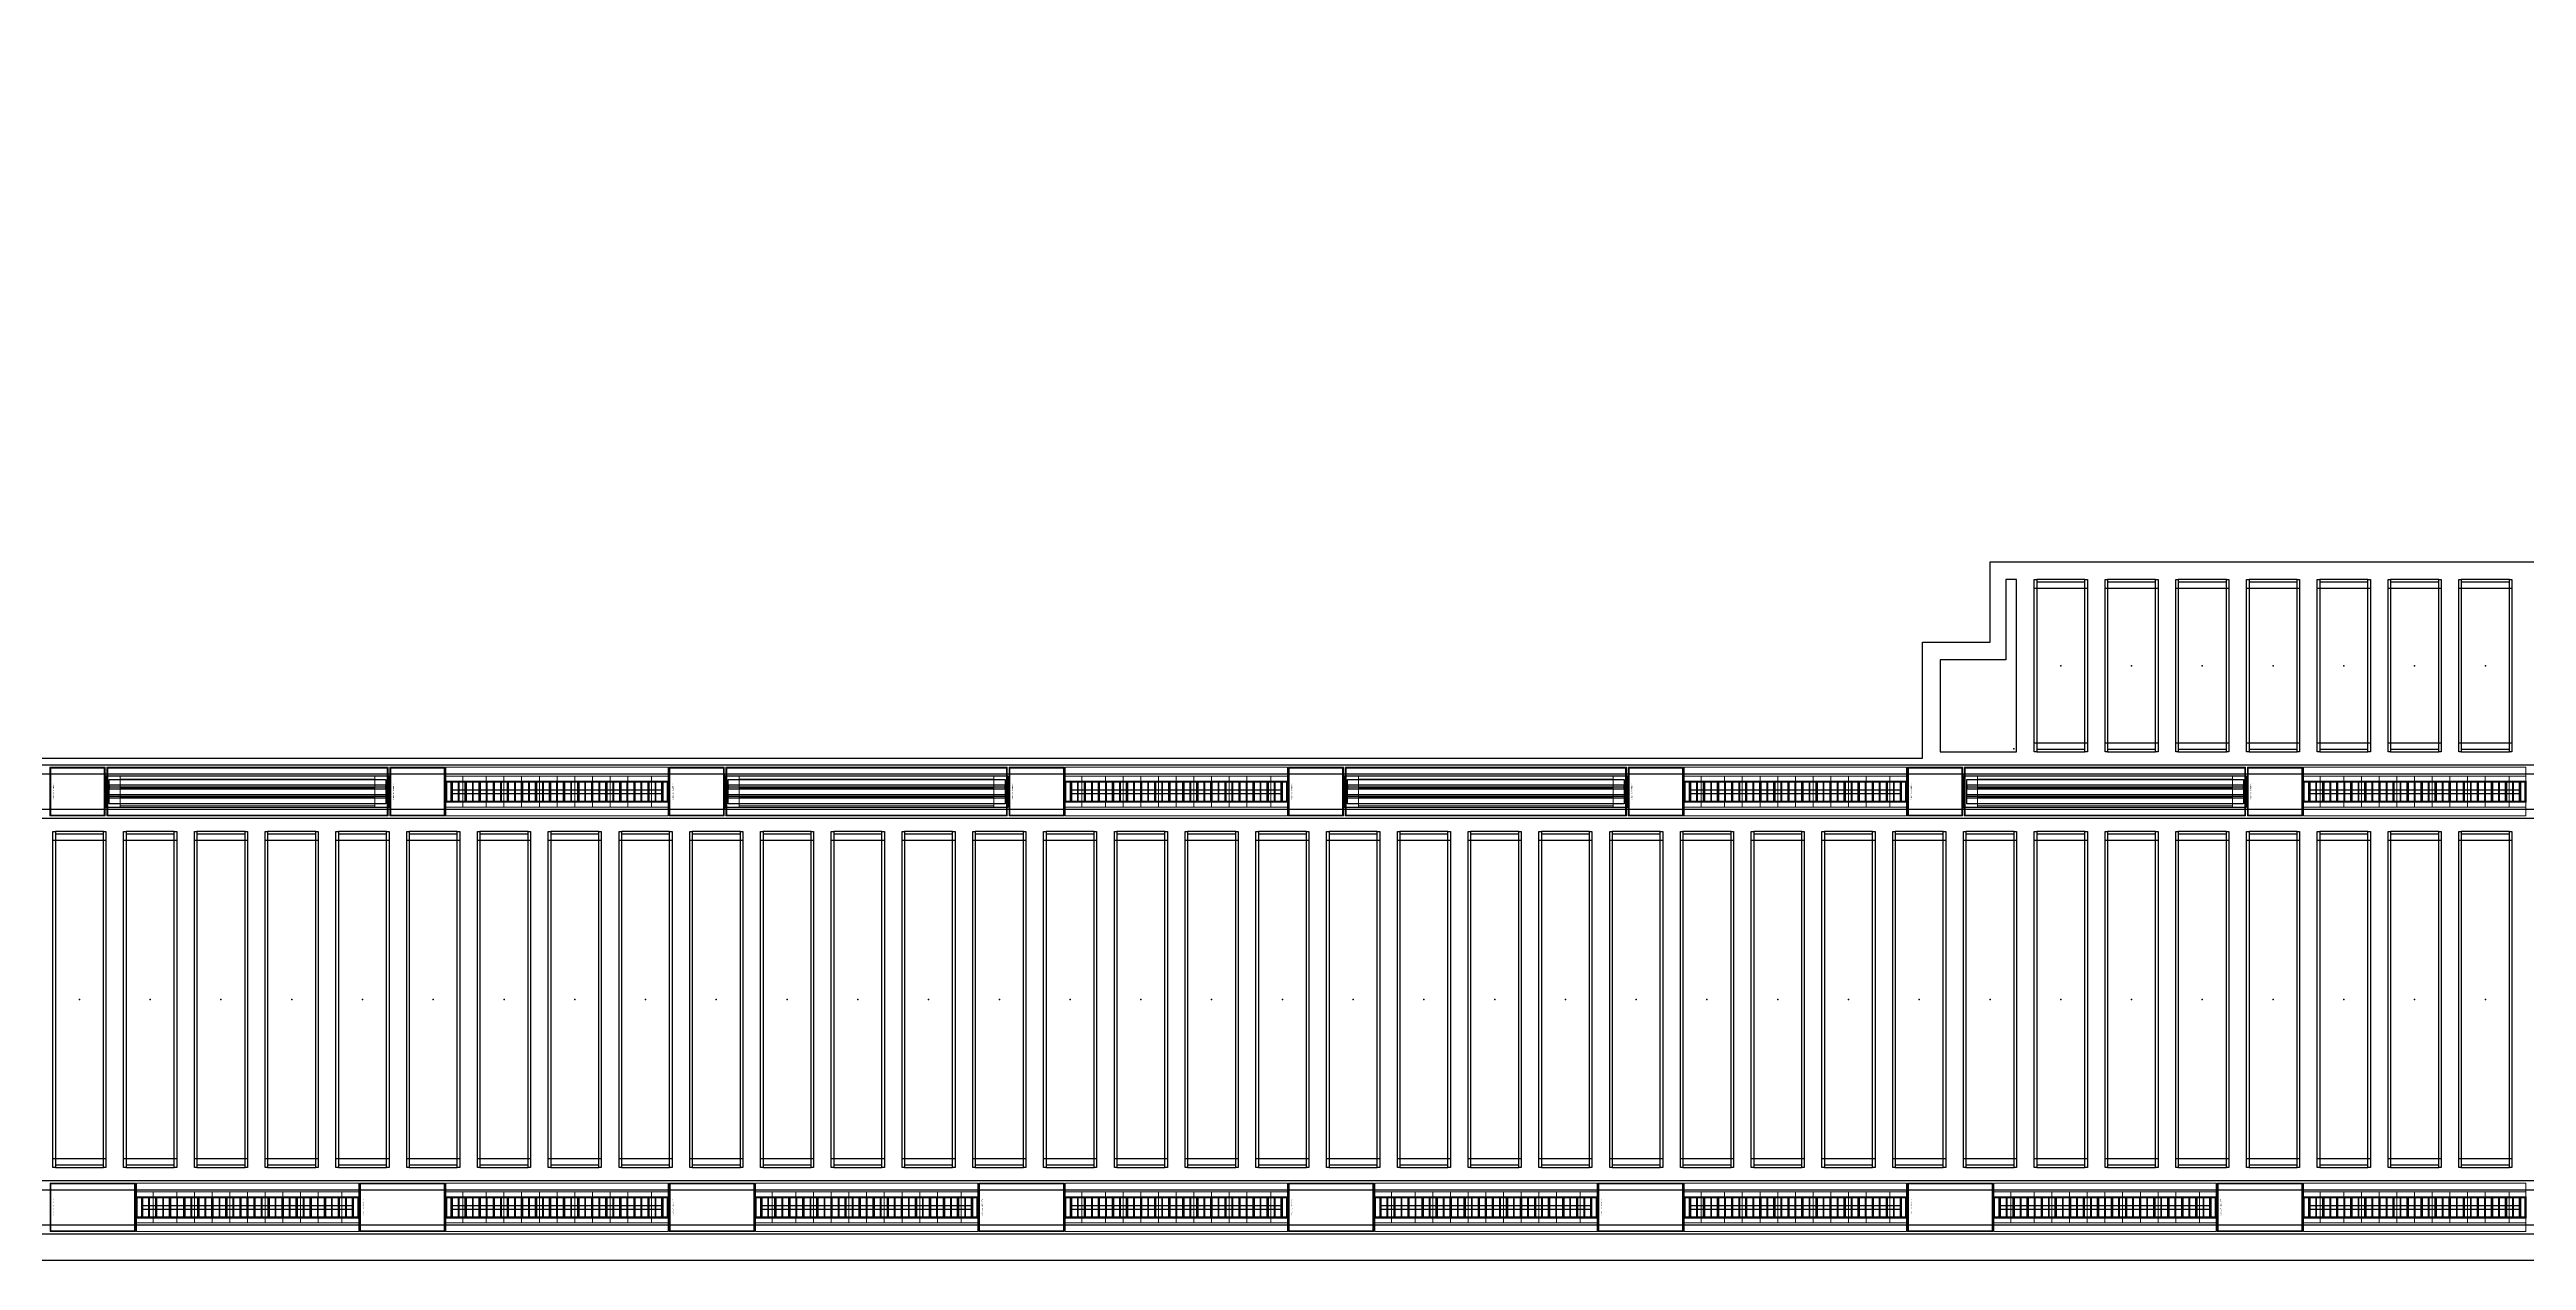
# Model space of a CAD drawing. Header units: millimetres. Extents: x 813027 to 1148939, y -931049 to -10.
# Drawn here: x 918771 to 932772, y -914295 to -907450 of the extents above; entities that cross this region are included whole.
import ezdxf
from ezdxf.enums import TextEntityAlignment as Align

# ---------------------------------------------------------------- set-up
doc = ezdxf.new("R2010")
doc.units = ezdxf.units.MM
doc.linetypes.add('DPA_Hidden 50', pattern=[3, 2, -1])
for name, color, linetype in [('000 - WIPEOUT', 250, 'Continuous'), ('001 - ASCESSORIES', 1, 'Continuous'), ('A04_TUBE SERIES', 2, 'Continuous'), ('A11_ALU.SOLID SHEET', 7, 'Continuous')]:
    doc.layers.add(name, color=color, linetype=linetype)
doc.layers.add('A-GLAZ-CURT', color=2, linetype='Continuous', lineweight=9)

# ---------------------------------------------------------------- blocks, each defined once
blk = doc.blocks.new('*U485')
at = {"color": 1}
blk.add_wipeout([(628, -60), (-629, -60), (-629, 60), (628, 60)], dxfattribs=at).dxf.layer = '000 - WIPEOUT'
at = {"layer": '001 - ASCESSORIES', "color": 0}
blk.add_lwpolyline([(628, -60), (-629, -60), (-629, 60), (628, 60)], close=True, dxfattribs=at)
at = {"layer": '001 - ASCESSORIES'}
for points in [[(623, -55), (-624, -55), (-624, 55), (623, 55)], [(-593, -55), (-598, -55), (-598, 55), (-593, 55)], [(-559, -55), (-554, -55), (-554, 55), (-559, 55)], [(-514, -55), (-519, -55), (-519, 55), (-514, 55)], [(-479, -55), (-474, -55), (-474, 55), (-479, 55)], [(-435, -55), (-440, -55), (-440, 55), (-435, 55)], [(-400, -55), (-395, -55), (-395, 55), (-400, 55)], [(-355, -55), (-360, -55), (-360, 55), (-355, 55)], [(-320, -55), (-315, -55), (-315, 55), (-320, 55)], [(-276, -55), (-281, -55), (-281, 55), (-276, 55)], [(-241, -55), (-236, -55), (-236, 55), (-241, 55)], [(-196, -55), (-201, -55), (-201, 55), (-196, 55)], [(-161, -55), (-156, -55), (-156, 55), (-161, 55)], [(-117, -55), (-122, -55), (-122, 55), (-117, 55)], [(-82, -55), (-77, -55), (-77, 55), (-82, 55)], [(-37, -55), (-42, -55), (-42, 55), (-37, 55)], [(-3, -55), (3, -55), (3, 55), (-3, 55)], [(42, -55), (37, -55), (37, 55), (42, 55)], [(77, -55), (82, -55), (82, 55), (77, 55)], [(122, -55), (117, -55), (117, 55), (122, 55)], [(156, -55), (161, -55), (161, 55), (156, 55)], [(201, -55), (196, -55), (196, 55), (201, 55)], [(236, -55), (241, -55), (241, 55), (236, 55)], [(281, -55), (276, -55), (276, 55), (281, 55)], [(315, -55), (320, -55), (320, 55), (315, 55)], [(360, -55), (355, -55), (355, 55), (360, 55)], [(395, -55), (400, -55), (400, 55), (395, 55)], [(440, -55), (435, -55), (435, 55), (440, 55)], [(474, -55), (479, -55), (479, 55), (474, 55)], [(519, -55), (514, -55), (514, 55), (519, 55)], [(554, -55), (559, -55), (559, 55), (554, 55)], [(598, -55), (593, -55), (593, 55), (598, 55)]]:
    blk.add_lwpolyline(points, close=True, dxfattribs=at)
for points in [[(-593, 10), (-559, 10)], [(-554, 10), (-519, 10)], [(-514, 10), (-479, 10)], [(-474, 10), (-440, 10)], [(-435, 10), (-400, 10)], [(-395, 10), (-360, 10)], [(-355, 10), (-320, 10)], [(-315, 10), (-281, 10)], [(-276, 10), (-241, 10)], [(-236, 10), (-201, 10)], [(-196, 10), (-161, 10)], [(-156, 10), (-122, 10)], [(-117, 10), (-82, 10)], [(-77, 10), (-42, 10)], [(-37, 10), (-3, 10)], [(3, 10), (37, 10)], [(42, 10), (77, 10)], [(82, 10), (117, 10)], [(122, 10), (156, 10)], [(161, 10), (196, 10)], [(201, 10), (236, 10)], [(241, 10), (276, 10)], [(281, 10), (315, 10)], [(320, 10), (355, 10)], [(360, 10), (395, 10)], [(400, 10), (435, 10)], [(440, 10), (474, 10)], [(479, 10), (514, 10)], [(519, 10), (554, 10)], [(559, 10), (593, 10)], [(-593, -10), (-559, -10)], [(-554, -10), (-519, -10)], [(-514, -10), (-479, -10)], [(-474, -10), (-440, -10)], [(-435, -10), (-400, -10)], [(-395, -10), (-360, -10)], [(-355, -10), (-320, -10)], [(-315, -10), (-281, -10)], [(-276, -10), (-241, -10)], [(-236, -10), (-201, -10)], [(-196, -10), (-161, -10)], [(-156, -10), (-122, -10)], [(-117, -10), (-82, -10)], [(-77, -10), (-42, -10)], [(-37, -10), (-3, -10)], [(3, -10), (37, -10)], [(42, -10), (77, -10)], [(82, -10), (117, -10)], [(122, -10), (156, -10)], [(161, -10), (196, -10)], [(201, -10), (236, -10)], [(241, -10), (276, -10)], [(281, -10), (315, -10)], [(320, -10), (355, -10)], [(360, -10), (395, -10)], [(400, -10), (435, -10)], [(440, -10), (474, -10)], [(479, -10), (514, -10)], [(519, -10), (554, -10)], [(559, -10), (593, -10)]]:
    blk.add_lwpolyline(points, dxfattribs=at)
blk = doc.blocks.new('*U493')
at = {"layer": 'A11_ALU.SOLID SHEET', "color": 0}
blk.add_lwpolyline([(483, -98.8), (483, 98.8), (0, 98.8), (0, -98.8)], close=True, dxfattribs=at)
at = {"layer": 'Defpoints', "color": 250}
blk.add_point((0, 0), dxfattribs=at)
blk.add_text('AL.SHEET-HAT-TYPE-R', height=6, rotation=270, dxfattribs=at).set_placement((15, 0), align=Align.BOTTOM_CENTER)
blk = doc.blocks.new('*U484')
at = {"layer": '001 - ASCESSORIES', "color": 0, "linetype": 'ByBlock'}
blk.add_lwpolyline([(800, 87), (-800, 87), (-800, -87), (800, -87)], close=True, dxfattribs=at)
at = {"layer": '001 - ASCESSORIES', "linetype": 'ByBlock'}
for points in [[(-782, 69), (782, 69), (782, -69), (-782, -69)], [(782, 36), (-782, 36), (-782, 16), (782, 16)], [(-782, -16), (782, -16), (782, -36), (-782, -36)]]:
    blk.add_lwpolyline(points, close=True, dxfattribs=at)
for points in [[(782, 26), (-782, 26)], [(-782, -26), (782, -26)]]:
    blk.add_lwpolyline(points, dxfattribs=at)
blk = doc.blocks.new('*U488')
at = {"layer": 'A11_ALU.SOLID SHEET', "color": 0}
blk.add_lwpolyline([(311.5, -98.8), (311.5, 98.8), (0, 98.8), (0, -98.8)], close=True, dxfattribs=at)
at = {"layer": 'Defpoints', "color": 250}
blk.add_point((0, 0), dxfattribs=at)
blk.add_text('AL.SHEET-HAT-TYPE-R', height=6, rotation=270, dxfattribs=at).set_placement((15, 0), align=Align.BOTTOM_CENTER)
blk = doc.blocks.new('*U495')
blk.add_wipeout([(-25, 0), (25, 0), (25, 134900), (-25, 134900)]).dxf.layer = '000 - WIPEOUT'
at = {"layer": 'A04_TUBE SERIES', "color": 0}
blk.add_lwpolyline([(-25, 0), (25, 0), (25, 134900), (-25, 134900)], close=True, dxfattribs=at)
blk.add_attdef('EXTR.OVL-LENGTH_', (-25, -59), '', height=5)
blk = doc.blocks.new('*U492')
blk.add_wipeout([(-25, 0), (25, 0), (25, 134900), (-25, 134900)]).dxf.layer = '000 - WIPEOUT'
at = {"layer": 'A04_TUBE SERIES', "color": 0}
blk.add_lwpolyline([(-25, 0), (25, 0), (25, 134900), (-25, 134900)], close=True, dxfattribs=at)
blk.add_attdef('EXTR.OVL-LENGTH_', (-25, -59), '', height=5)
blk = doc.blocks.new('*U515')
for p, q in [((-900.3, 41050), (-900.3, 41350)), ((900, 41350), (900, 41050)), ((-900.3, 40650), (-900.3, 40950)), ((900, 40950), (900, 40650)), ((-900.3, 40250), (-900.3, 40550)), ((900, 40550), (900, 40250)), ((-900.3, 39850), (-900.3, 40150)), ((900, 40150), (900, 39850)), ((-900.3, 39450), (-900.3, 39750)), ((900, 39750), (900, 39450)), ((-900.3, 39050), (-900.3, 39350)), ((900, 39350), (900, 39050)), ((-900.3, 38650), (-900.3, 38950)), ((900, 38950), (900, 38650)), ((-900.3, 38250), (-900.3, 38550)), ((900, 38550), (900, 38250)), ((-900.3, 37850), (-900.3, 38150)), ((900, 38150), (900, 37850)), ((-900.3, 37450), (-900.3, 37750)), ((900, 37750), (900, 37450)), ((-900.3, 37050), (-900.3, 37350)), ((900, 37350), (900, 37050)), ((-900.3, 36650), (-900.3, 36950)), ((900, 36950), (900, 36650)), ((-900.3, 36250), (-900.3, 36550)), ((900, 36550), (900, 36250)), ((-900.3, 35850), (-900.3, 36150)), ((900, 36150), (900, 35850)), ((-900.3, 35450), (-900.3, 35750)), ((900, 35750), (900, 35450)), ((-900.3, 35050), (-900.3, 35350)), ((900, 35350), (900, 35050)), ((-900.3, 34650), (-900.3, 34950)), ((900, 34950), (900, 34650)), ((-900.3, 34250), (-900.3, 34550)), ((900, 34550), (900, 34250)), ((-900.3, 33850), (-900.3, 34150)), ((900, 34150), (900, 33850)), ((-900.3, 33450), (-900.3, 33750)), ((900, 33750), (900, 33450)), ((-900.3, 33050), (-900.3, 33350)), ((900, 33350), (900, 33050)), ((-900.3, 32650), (-900.3, 32950)), ((900, 32950), (900, 32650)), ((-900.3, 32250), (-900.3, 32550)), ((900, 32550), (900, 32250)), ((-900.3, 31850), (-900.3, 32150)), ((900, 32150), (900, 31850)), ((-900.3, 31450), (-900.3, 31750)), ((900, 31750), (900, 31450)), ((-900.3, 31050), (-900.3, 31350)), ((900, 31350), (900, 31050)), ((-900.3, 30650), (-900.3, 30950)), ((900, 30950), (900, 30650)), ((-900.3, 30250), (-900.3, 30550)), ((900, 30550), (900, 30250)), ((-900.3, 29850), (-900.3, 30150)), ((900, 30150), (900, 29850)), ((-900.3, 29450), (-900.3, 29750)), ((900, 29750), (900, 29450)), ((-900.3, 29050), (-900.3, 29350)), ((900, 29350), (900, 29050)), ((-900.3, 28650), (-900.3, 28950)), ((900, 28950), (900, 28650)), ((-900.3, 28250), (-900.3, 28550)), ((900, 28550), (900, 28250)), ((-900.3, 27850), (-900.3, 28150)), ((900, 28150), (900, 27850)), ((-900.3, 27450), (-900.3, 27750)), ((900, 27750), (900, 27450))]:
    blk.add_line(p, q)
for p in [(0, 41200), (0, 40800), (0, 40400), (0, 40000), (0, 39600), (0, 39200), (0, 38800), (0, 38400), (0, 38000), (0, 37600), (0, 37200), (0, 36800), (0, 36400), (0, 36000), (0, 35600), (0, 35200), (0, 34800), (0, 34400), (0, 34000), (0, 33600), (0, 33200), (0, 32800), (0, 32400), (0, 32000), (0, 31600), (0, 31200), (0, 30800), (0, 30400), (0, 30000), (0, 29600), (0, 29200), (0, 28800), (0, 28400), (0, 28000), (0, 27600)]:
    blk.add_point(p)
at = {"layer": 'A11_ALU.SOLID SHEET', "color": 0}
for points in [[(-950, 41350), (950, 41350), (950, 41336), (-950, 41336)], [(-950, 41064), (-936, 41064), (-936, 41336), (-950, 41336)], [(950, 41336), (936, 41336), (936, 41064), (950, 41064)], [(-950, 41064), (950, 41064), (950, 41050), (-950, 41050)], [(-950, 40950), (950, 40950), (950, 40936), (-950, 40936)], [(-950, 40664), (-936, 40664), (-936, 40936), (-950, 40936)], [(950, 40936), (936, 40936), (936, 40664), (950, 40664)], [(-950, 40664), (950, 40664), (950, 40650), (-950, 40650)], [(-950, 40550), (950, 40550), (950, 40536), (-950, 40536)], [(-950, 40264), (-936, 40264), (-936, 40536), (-950, 40536)], [(950, 40536), (936, 40536), (936, 40264), (950, 40264)], [(-950, 40264), (950, 40264), (950, 40250), (-950, 40250)], [(-950, 40150), (950, 40150), (950, 40136), (-950, 40136)], [(-950, 39864), (-936, 39864), (-936, 40136), (-950, 40136)], [(950, 40136), (936, 40136), (936, 39864), (950, 39864)], [(-950, 39864), (950, 39864), (950, 39850), (-950, 39850)], [(-950, 39750), (950, 39750), (950, 39736), (-950, 39736)], [(-950, 39464), (-936, 39464), (-936, 39736), (-950, 39736)], [(950, 39736), (936, 39736), (936, 39464), (950, 39464)], [(-950, 39464), (950, 39464), (950, 39450), (-950, 39450)], [(-950, 39350), (950, 39350), (950, 39336), (-950, 39336)], [(-950, 39064), (-936, 39064), (-936, 39336), (-950, 39336)], [(950, 39336), (936, 39336), (936, 39064), (950, 39064)], [(-950, 39064), (950, 39064), (950, 39050), (-950, 39050)], [(-950, 38950), (950, 38950), (950, 38936), (-950, 38936)], [(-950, 38664), (-936, 38664), (-936, 38936), (-950, 38936)], [(950, 38936), (936, 38936), (936, 38664), (950, 38664)], [(-950, 38664), (950, 38664), (950, 38650), (-950, 38650)], [(-950, 38550), (950, 38550), (950, 38536), (-950, 38536)], [(-950, 38264), (-936, 38264), (-936, 38536), (-950, 38536)], [(950, 38536), (936, 38536), (936, 38264), (950, 38264)], [(-950, 38264), (950, 38264), (950, 38250), (-950, 38250)], [(-950, 38150), (950, 38150), (950, 38136), (-950, 38136)], [(-950, 37864), (-936, 37864), (-936, 38136), (-950, 38136)], [(950, 38136), (936, 38136), (936, 37864), (950, 37864)], [(-950, 37864), (950, 37864), (950, 37850), (-950, 37850)], [(-950, 37750), (950, 37750), (950, 37736), (-950, 37736)], [(-950, 37464), (-936, 37464), (-936, 37736), (-950, 37736)], [(950, 37736), (936, 37736), (936, 37464), (950, 37464)], [(-950, 37464), (950, 37464), (950, 37450), (-950, 37450)], [(-950, 37350), (950, 37350), (950, 37336), (-950, 37336)], [(-950, 37064), (-936, 37064), (-936, 37336), (-950, 37336)], [(950, 37336), (936, 37336), (936, 37064), (950, 37064)], [(-950, 37064), (950, 37064), (950, 37050), (-950, 37050)], [(-950, 36950), (950, 36950), (950, 36936), (-950, 36936)], [(-950, 36664), (-936, 36664), (-936, 36936), (-950, 36936)], [(950, 36936), (936, 36936), (936, 36664), (950, 36664)], [(-950, 36664), (950, 36664), (950, 36650), (-950, 36650)], [(-950, 36550), (950, 36550), (950, 36536), (-950, 36536)], [(-950, 36264), (-936, 36264), (-936, 36536), (-950, 36536)], [(950, 36536), (936, 36536), (936, 36264), (950, 36264)], [(-950, 36264), (950, 36264), (950, 36250), (-950, 36250)], [(-950, 36150), (950, 36150), (950, 36136), (-950, 36136)], [(-950, 35864), (-936, 35864), (-936, 36136), (-950, 36136)], [(950, 36136), (936, 36136), (936, 35864), (950, 35864)], [(-950, 35864), (950, 35864), (950, 35850), (-950, 35850)], [(-950, 35750), (950, 35750), (950, 35736), (-950, 35736)], [(-950, 35464), (-936, 35464), (-936, 35736), (-950, 35736)], [(950, 35736), (936, 35736), (936, 35464), (950, 35464)], [(-950, 35464), (950, 35464), (950, 35450), (-950, 35450)], [(-950, 35350), (950, 35350), (950, 35336), (-950, 35336)], [(-950, 35064), (-936, 35064), (-936, 35336), (-950, 35336)], [(950, 35336), (936, 35336), (936, 35064), (950, 35064)], [(-950, 35064), (950, 35064), (950, 35050), (-950, 35050)], [(-950, 34950), (950, 34950), (950, 34936), (-950, 34936)], [(-950, 34664), (-936, 34664), (-936, 34936), (-950, 34936)], [(950, 34936), (936, 34936), (936, 34664), (950, 34664)], [(-950, 34664), (950, 34664), (950, 34650), (-950, 34650)], [(-950, 34550), (950, 34550), (950, 34536), (-950, 34536)], [(-950, 34264), (-936, 34264), (-936, 34536), (-950, 34536)], [(950, 34536), (936, 34536), (936, 34264), (950, 34264)], [(-950, 34264), (950, 34264), (950, 34250), (-950, 34250)], [(-950, 34150), (950, 34150), (950, 34136), (-950, 34136)], [(-950, 33864), (-936, 33864), (-936, 34136), (-950, 34136)], [(950, 34136), (936, 34136), (936, 33864), (950, 33864)], [(-950, 33864), (950, 33864), (950, 33850), (-950, 33850)], [(-950, 33750), (950, 33750), (950, 33736), (-950, 33736)], [(-950, 33464), (-936, 33464), (-936, 33736), (-950, 33736)], [(950, 33736), (936, 33736), (936, 33464), (950, 33464)], [(-950, 33464), (950, 33464), (950, 33450), (-950, 33450)], [(-950, 33350), (950, 33350), (950, 33336), (-950, 33336)], [(-950, 33064), (-936, 33064), (-936, 33336), (-950, 33336)], [(950, 33336), (936, 33336), (936, 33064), (950, 33064)], [(-950, 33064), (950, 33064), (950, 33050), (-950, 33050)], [(-950, 32950), (950, 32950), (950, 32936), (-950, 32936)], [(-950, 32664), (-936, 32664), (-936, 32936), (-950, 32936)], [(950, 32936), (936, 32936), (936, 32664), (950, 32664)], [(-950, 32664), (950, 32664), (950, 32650), (-950, 32650)], [(-950, 32550), (950, 32550), (950, 32536), (-950, 32536)], [(-950, 32264), (-936, 32264), (-936, 32536), (-950, 32536)], [(950, 32536), (936, 32536), (936, 32264), (950, 32264)], [(-950, 32264), (950, 32264), (950, 32250), (-950, 32250)], [(-950, 32150), (950, 32150), (950, 32136), (-950, 32136)], [(-950, 31864), (-936, 31864), (-936, 32136), (-950, 32136)], [(950, 32136), (936, 32136), (936, 31864), (950, 31864)], [(-950, 31864), (950, 31864), (950, 31850), (-950, 31850)], [(-950, 31750), (950, 31750), (950, 31736), (-950, 31736)], [(-950, 31464), (-936, 31464), (-936, 31736), (-950, 31736)], [(950, 31736), (936, 31736), (936, 31464), (950, 31464)], [(-950, 31464), (950, 31464), (950, 31450), (-950, 31450)], [(-950, 31350), (950, 31350), (950, 31336), (-950, 31336)], [(-950, 31064), (-936, 31064), (-936, 31336), (-950, 31336)], [(950, 31336), (936, 31336), (936, 31064), (950, 31064)], [(-950, 31064), (950, 31064), (950, 31050), (-950, 31050)], [(-950, 30950), (950, 30950), (950, 30936), (-950, 30936)], [(-950, 30664), (-936, 30664), (-936, 30936), (-950, 30936)], [(950, 30936), (936, 30936), (936, 30664), (950, 30664)], [(-950, 30664), (950, 30664), (950, 30650), (-950, 30650)], [(-950, 30550), (950, 30550), (950, 30536), (-950, 30536)], [(-950, 30264), (-936, 30264), (-936, 30536), (-950, 30536)], [(950, 30536), (936, 30536), (936, 30264), (950, 30264)], [(-950, 30264), (950, 30264), (950, 30250), (-950, 30250)], [(-950, 30150), (950, 30150), (950, 30136), (-950, 30136)], [(-950, 29864), (-936, 29864), (-936, 30136), (-950, 30136)], [(950, 30136), (936, 30136), (936, 29864), (950, 29864)], [(-950, 29864), (950, 29864), (950, 29850), (-950, 29850)], [(-950, 29750), (950, 29750), (950, 29736), (-950, 29736)], [(-950, 29464), (-936, 29464), (-936, 29736), (-950, 29736)], [(950, 29736), (936, 29736), (936, 29464), (950, 29464)], [(-950, 29464), (950, 29464), (950, 29450), (-950, 29450)], [(-950, 29350), (950, 29350), (950, 29336), (-950, 29336)], [(-950, 29064), (-936, 29064), (-936, 29336), (-950, 29336)], [(950, 29336), (936, 29336), (936, 29064), (950, 29064)], [(-950, 29064), (950, 29064), (950, 29050), (-950, 29050)], [(-950, 28950), (950, 28950), (950, 28936), (-950, 28936)], [(-950, 28664), (-936, 28664), (-936, 28936), (-950, 28936)], [(950, 28936), (936, 28936), (936, 28664), (950, 28664)], [(-950, 28664), (950, 28664), (950, 28650), (-950, 28650)], [(-950, 28550), (950, 28550), (950, 28536), (-950, 28536)], [(-950, 28264), (-936, 28264), (-936, 28536), (-950, 28536)], [(950, 28536), (936, 28536), (936, 28264), (950, 28264)], [(-950, 28264), (950, 28264), (950, 28250), (-950, 28250)], [(-950, 28150), (950, 28150), (950, 28136), (-950, 28136)], [(-950, 27864), (-936, 27864), (-936, 28136), (-950, 28136)], [(950, 28136), (936, 28136), (936, 27864), (950, 27864)], [(-950, 27864), (950, 27864), (950, 27850), (-950, 27850)], [(-950, 27750), (950, 27750), (950, 27736), (-950, 27736)], [(-950, 27464), (-936, 27464), (-936, 27736), (-950, 27736)], [(950, 27736), (936, 27736), (936, 27464), (950, 27464)], [(-950, 27464), (950, 27464), (950, 27450), (-950, 27450)]]:
    blk.add_lwpolyline(points, close=True, dxfattribs=at)
blk = doc.blocks.new('*U523')
for p, q in [((-437.8, 10050), (-437.8, 10350)), ((437.5, 10350), (437.5, 10050)), ((-437.8, 9650), (-437.8, 9950)), ((437.5, 9950), (437.5, 9650)), ((-437.8, 9250), (-437.8, 9550)), ((437.5, 9550), (437.5, 9250)), ((-437.8, 8850), (-437.8, 9150)), ((437.5, 9150), (437.5, 8850)), ((-437.8, 8450), (-437.8, 8750)), ((437.5, 8750), (437.5, 8450)), ((-437.8, 8050), (-437.8, 8350)), ((437.5, 8350), (437.5, 8050)), ((-437.8, 7650), (-437.8, 7950)), ((437.5, 7950), (437.5, 7650))]:
    blk.add_line(p, q)
for p in [(0, 10200), (0, 9800), (0, 9400), (0, 9000), (0, 8600), (0, 8200), (0, 7800)]:
    blk.add_point(p)
at = {"layer": 'A11_ALU.SOLID SHEET', "color": 0}
for points in [[(-487.5, 10350), (487.5, 10350), (487.5, 10336), (-487.5, 10336)], [(-487.5, 10064), (-473.5, 10064), (-473.5, 10336), (-487.5, 10336)], [(487.5, 10336), (473.5, 10336), (473.5, 10064), (487.5, 10064)], [(-487.5, 10064), (487.5, 10064), (487.5, 10050), (-487.5, 10050)], [(-487.5, 9950), (487.5, 9950), (487.5, 9936), (-487.5, 9936)], [(-487.5, 9664), (-473.5, 9664), (-473.5, 9936), (-487.5, 9936)], [(487.5, 9936), (473.5, 9936), (473.5, 9664), (487.5, 9664)], [(-487.5, 9664), (487.5, 9664), (487.5, 9650), (-487.5, 9650)], [(-487.5, 9550), (487.5, 9550), (487.5, 9536), (-487.5, 9536)], [(-487.5, 9264), (-473.5, 9264), (-473.5, 9536), (-487.5, 9536)], [(487.5, 9536), (473.5, 9536), (473.5, 9264), (487.5, 9264)], [(-487.5, 9264), (487.5, 9264), (487.5, 9250), (-487.5, 9250)], [(-487.5, 9150), (487.5, 9150), (487.5, 9136), (-487.5, 9136)], [(-487.5, 8864), (-473.5, 8864), (-473.5, 9136), (-487.5, 9136)], [(487.5, 9136), (473.5, 9136), (473.5, 8864), (487.5, 8864)], [(-487.5, 8864), (487.5, 8864), (487.5, 8850), (-487.5, 8850)], [(-487.5, 8750), (487.5, 8750), (487.5, 8736), (-487.5, 8736)], [(-487.5, 8464), (-473.5, 8464), (-473.5, 8736), (-487.5, 8736)], [(487.5, 8736), (473.5, 8736), (473.5, 8464), (487.5, 8464)], [(-487.5, 8464), (487.5, 8464), (487.5, 8450), (-487.5, 8450)], [(-487.5, 8350), (487.5, 8350), (487.5, 8336), (-487.5, 8336)], [(-487.5, 8064), (-473.5, 8064), (-473.5, 8336), (-487.5, 8336)], [(487.5, 8336), (473.5, 8336), (473.5, 8064), (487.5, 8064)], [(-487.5, 8064), (487.5, 8064), (487.5, 8050), (-487.5, 8050)], [(-487.5, 7950), (487.5, 7950), (487.5, 7936), (-487.5, 7936)], [(-487.5, 7664), (-473.5, 7664), (-473.5, 7936), (-487.5, 7936)], [(487.5, 7936), (473.5, 7936), (473.5, 7664), (487.5, 7664)], [(-487.5, 7664), (487.5, 7664), (487.5, 7650), (-487.5, 7650)]]:
    blk.add_lwpolyline(points, close=True, dxfattribs=at)
blk = doc.blocks.new('C-2-PP21-AR-4160-01-B_20250829-084416_NEWCL')
blk.add_lwpolyline([(-19350, -9295), (-154550, -9295), (-154550, -7995), (-154500, -7995), (-154500, -5680), (-154500, -5680), (-142750, -5680), (-142750, -2500), (-132560, -2500), (-132560, -6455), (-117731, -6455), (-117731, -5800), (-117350, -5800), (-117350, -5345), (-113350, -5345), (-113350, -5347), (-96550, -5347), (-96550, -2450), (-92235, -2450), (-92235, -6455), (-84190, -6455)])
for p in [(-116950, -5933), (-117216, -6403)]:
    blk.add_point(p)
at = {"layer": 'A11_ALU.SOLID SHEET', "color": 2}
blk.add_lwpolyline([(-117200, -5445), (-117260, -5445), (-117260, -5900), (-117631, -5900), (-117631, -6420), (-117200, -6420)], close=True, dxfattribs=at)
at = {"rotation": 90}
for name, p in [('*U523', (-106750, -5933)), ('*U515', (-86950, -7820))]:
    blk.add_blockref(name, p, dxfattribs=at)
for name, p in [('*U488', (-128316, -6645)), ('*U484', (-127200, -6645)), ('*U488', (-124816, -6645)), ('*U484', (-123700, -6645)), ('*U488', (-121316, -6645)), ('*U484', (-120200, -6645)), ('*U488', (-117816, -6645)), ('*U484', (-116700, -6645)), ('*U493', (-126566, -8995))]:
    blk.add_blockref(name, p)
for p in [(-125450, -6645), (-121950, -6645), (-118450, -6645), (-114950, -6645), (-127200, -8995), (-121950, -8995), (-114950, -8995)]:
    blk.add_blockref('*U485', p)
for name, p in [('*U488', (-126395, -6645)), ('*U488', (-122895, -6645)), ('*U488', (-119395, -6645)), ('*U488', (-115895, -6645)), ('*U493', (-128316, -8995)), ('*U493', (-123066, -8995)), ('*U493', (-116066, -8995))]:
    blk.add_blockref(name, p)
at = {"rotation": 270}
for p in [(-154400, -6520), (-154400, -6770)]:
    blk.add_blockref('*U492', p, dxfattribs=at)
for p in [(-123700, -8995), (-116700, -8995)]:
    blk.add_blockref('*U485', p)
for p in [(-124816, -8995), (-117816, -8995)]:
    blk.add_blockref('*U493', p)
for p in [(-125450, -8995), (-118450, -8995)]:
    blk.add_blockref('*U485', p)
blk.add_blockref('*U493', (-119566, -8995))
blk.add_blockref('*U485', (-120200, -8995))
blk.add_blockref('*U493', (-121316, -8995))
for p in [(-154400, -8870), (-154400, -9120)]:
    blk.add_blockref('*U495', p, dxfattribs=at)
blk = doc.blocks.new('DPA_CP_Metal Ceiling Luminaire1 - Linear Luminaire 2-14739897-4160 - LOWER PLATFORM LEVEL - REFLECTED CEILING GENERAL PLAN')
at = {"layer": 'A-GLAZ-CURT'}
for p, q in [((901768, -114474), (901768, -114199)), ((901768, -114199), (903025, -114199)), ((901768, -114199), (901768, -114474)), ((903025, -114199), (901768, -114199)), ((901768, -114199), (903025, -114199)), ((901768, -114249), (901768, -114474)), ((901768, -114249), (903025, -114249)), ((903025, -114199), (903025, -114474)), ((903025, -114474), (903025, -114199)), ((903025, -114249), (903025, -114474)), ((901768, -114424), (903025, -114424)), ((903025, -114474), (901768, -114474)), ((903025, -114474), (901768, -114474)), ((901768, -114474), (903025, -114474))]:
    blk.add_line(p, q, dxfattribs=at)
at = {"layer": 'A-GLAZ-CURT', "linetype": 'DPA_Hidden 50'}
for p, q in [((901863, -114249), (901863, -114424)), ((901996, -114249), (901996, -114424)), ((902096, -114249), (902096, -114424)), ((902196, -114249), (902196, -114424)), ((902296, -114249), (902296, -114424)), ((902396, -114249), (902396, -114424)), ((902496, -114249), (902496, -114424)), ((902596, -114249), (902596, -114424)), ((902696, -114249), (902696, -114424)), ((902796, -114249), (902796, -114424)), ((902930, -114249), (902930, -114424))]:
    blk.add_line(p, q, dxfattribs=at)
blk = doc.blocks.new('DPA_CP_Metal Ceiling Panel - Horizontal with Gap-20306943-4160 - LOWER PLATFORM LEVEL - REFLECTED CEILING GENERAL PLAN')
at = {"layer": 'A-GLAZ-CURT'}
for p, q in [((910030, -114474), (910030, -114199)), ((910030, -114199), (910513, -114199)), ((910030, -114474), (910030, -114199)), ((910030, -114199), (910513, -114199)), ((910513, -114199), (910030, -114199)), ((910030, -114199), (910030, -114474)), ((910513, -114199), (910030, -114199)), ((910030, -114199), (910030, -114474)), ((910030, -114474), (910030, -114199)), ((910030, -114199), (910513, -114199)), ((910035, -114469), (910035, -114204)), ((910035, -114204), (910508, -114204)), ((910508, -114204), (910508, -114469)), ((910513, -114474), (910513, -114199)), ((910513, -114199), (910513, -114474)), ((910513, -114474), (910513, -114199)), ((910513, -114474), (910513, -114199)), ((910513, -114199), (910513, -114474)), ((910030, -114474), (910513, -114474)), ((910513, -114474), (910030, -114474)), ((910030, -114474), (910513, -114474)), ((910030, -114474), (910513, -114474)), ((910513, -114474), (910030, -114474)), ((910035, -114469), (910508, -114469))]:
    blk.add_line(p, q, dxfattribs=at)
blk = doc.blocks.new('DPA_CP_Metal Ceiling Air Supply - Linear Diffuser Air Supply-14762131-4160 - LOWER PLATFORM LEVEL - REFLECTED CEILING GENERAL PLAN')
at = {"layer": 'A-GLAZ-CURT'}
h = blk.add_hatch(dxfattribs=at)
h.set_pattern_fill('FP_13', color=256, style=0, pattern_type=2)
h.set_pattern_definition([(180, (909396.33, -109824.28), (6e-15, 50), [])])
h.paths.add_polyline_path([(908676, -109874), (910116, -109874), (910116, -109699), (908676, -109699)])
for p, q in [((908601, -109924), (908601, -109649)), ((908601, -109649), (910191, -109649)), ((908601, -109924), (908601, -109649)), ((908601, -109649), (910191, -109649)), ((910191, -109649), (908601, -109649)), ((908601, -109649), (908601, -109924)), ((910191, -109649), (908601, -109649)), ((908601, -109649), (908601, -109924)), ((908601, -109924), (908601, -109649)), ((908601, -109649), (910191, -109649)), ((908606, -109919), (908606, -109654)), ((908606, -109654), (910186, -109654)), ((910116, -109699), (908676, -109699)), ((908676, -109699), (908676, -109874)), ((908676, -109874), (908676, -109699)), ((908676, -109699), (910116, -109699)), ((908676, -109874), (908676, -109699)), ((908676, -109699), (910116, -109699)), ((910116, -109699), (908676, -109699)), ((908676, -109699), (908676, -109874)), ((910116, -109874), (910116, -109699)), ((910116, -109699), (910116, -109874)), ((910116, -109699), (910116, -109874)), ((910116, -109874), (910116, -109699)), ((910186, -109654), (910186, -109919)), ((910191, -109924), (910191, -109649)), ((910191, -109649), (910191, -109924)), ((910191, -109924), (910191, -109649)), ((910191, -109924), (910191, -109649)), ((910191, -109649), (910191, -109924)), ((908676, -109874), (910116, -109874)), ((910116, -109874), (908676, -109874)), ((910116, -109874), (908676, -109874)), ((908676, -109874), (910116, -109874)), ((908601, -109924), (910191, -109924)), ((910191, -109924), (908601, -109924)), ((908601, -109924), (910191, -109924)), ((908601, -109924), (910191, -109924)), ((910191, -109924), (908601, -109924)), ((908606, -109919), (910186, -109919))]:
    blk.add_line(p, q, dxfattribs=at)
blk = doc.blocks.new('DPA_CP_Metal Ceiling Panel - Horizontal with Gap-20308794-4160 - LOWER PLATFORM LEVEL - REFLECTED CEILING GENERAL PLAN')
at = {"layer": 'A-GLAZ-CURT'}
for p, q in [((910201, -109924), (910201, -109649)), ((910201, -109649), (910513, -109649)), ((910201, -109924), (910201, -109649)), ((910201, -109649), (910513, -109649)), ((910513, -109649), (910201, -109649)), ((910201, -109649), (910201, -109924)), ((910513, -109649), (910201, -109649)), ((910201, -109649), (910201, -109924)), ((910201, -109924), (910201, -109649)), ((910201, -109649), (910513, -109649)), ((910206, -109919), (910206, -109654)), ((910206, -109654), (910508, -109654)), ((910508, -109654), (910508, -109919)), ((910513, -109924), (910513, -109649)), ((910513, -109649), (910513, -109924)), ((910513, -109924), (910513, -109649)), ((910513, -109924), (910513, -109649)), ((910513, -109649), (910513, -109924)), ((910201, -109924), (910513, -109924)), ((910513, -109924), (910201, -109924)), ((910201, -109924), (910513, -109924)), ((910201, -109924), (910513, -109924)), ((910513, -109924), (910201, -109924)), ((910206, -109919), (910508, -109919))]:
    blk.add_line(p, q, dxfattribs=at)

msp = doc.modelspace()

# ---------------------------------------------------------------- block references
msp.add_blockref('C-2-PP21-AR-4160-01-B_20250829-084416_NEWCL', (1047090, -905000))

# ---------------------------------------------------------------- next in the draw order: block references
at = {"layer": 'A-GLAZ-CURT'}
for name, p in [('DPA_CP_Metal Ceiling Panel - Horizontal with Gap-20308794-4160 - LOWER PLATFORM LEVEL - REFLECTED CEILING GENERAL PLAN', (8572.2, -801858.2)), ('DPA_CP_Metal Ceiling Air Supply - Linear Diffuser Air Supply-14762131-4160 - LOWER PLATFORM LEVEL - REFLECTED CEILING GENERAL PLAN', (10493.7, -801858.2)), ('DPA_CP_Metal Ceiling Panel - Horizontal with Gap-20308794-4160 - LOWER PLATFORM LEVEL - REFLECTED CEILING GENERAL PLAN', (10493.7, -801858.2)), ('DPA_CP_Metal Ceiling Luminaire1 - Linear Luminaire 2-14739897-4160 - LOWER PLATFORM LEVEL - REFLECTED CEILING GENERAL PLAN', (19243.7, -797308.2)), ('DPA_CP_Metal Ceiling Panel - Horizontal with Gap-20308794-4160 - LOWER PLATFORM LEVEL - REFLECTED CEILING GENERAL PLAN', (12072.2, -801858.2)), ('DPA_CP_Metal Ceiling Air Supply - Linear Diffuser Air Supply-14762131-4160 - LOWER PLATFORM LEVEL - REFLECTED CEILING GENERAL PLAN', (13993.7, -801858.2)), ('DPA_CP_Metal Ceiling Panel - Horizontal with Gap-20308794-4160 - LOWER PLATFORM LEVEL - REFLECTED CEILING GENERAL PLAN', (13993.7, -801858.2)), ('DPA_CP_Metal Ceiling Luminaire1 - Linear Luminaire 2-14739897-4160 - LOWER PLATFORM LEVEL - REFLECTED CEILING GENERAL PLAN', (22743.7, -797308.2)), ('DPA_CP_Metal Ceiling Panel - Horizontal with Gap-20308794-4160 - LOWER PLATFORM LEVEL - REFLECTED CEILING GENERAL PLAN', (15572.2, -801858.2)), ('DPA_CP_Metal Ceiling Air Supply - Linear Diffuser Air Supply-14762131-4160 - LOWER PLATFORM LEVEL - REFLECTED CEILING GENERAL PLAN', (17493.7, -801858.2)), ('DPA_CP_Metal Ceiling Panel - Horizontal with Gap-20308794-4160 - LOWER PLATFORM LEVEL - REFLECTED CEILING GENERAL PLAN', (17493.7, -801858.2)), ('DPA_CP_Metal Ceiling Luminaire1 - Linear Luminaire 2-14739897-4160 - LOWER PLATFORM LEVEL - REFLECTED CEILING GENERAL PLAN', (26243.7, -797308.2)), ('DPA_CP_Metal Ceiling Panel - Horizontal with Gap-20308794-4160 - LOWER PLATFORM LEVEL - REFLECTED CEILING GENERAL PLAN', (19072.2, -801858.2)), ('DPA_CP_Metal Ceiling Air Supply - Linear Diffuser Air Supply-14762131-4160 - LOWER PLATFORM LEVEL - REFLECTED CEILING GENERAL PLAN', (20993.7, -801858.2)), ('DPA_CP_Metal Ceiling Panel - Horizontal with Gap-20308794-4160 - LOWER PLATFORM LEVEL - REFLECTED CEILING GENERAL PLAN', (20993.7, -801858.2)), ('DPA_CP_Metal Ceiling Luminaire1 - Linear Luminaire 2-14739897-4160 - LOWER PLATFORM LEVEL - REFLECTED CEILING GENERAL PLAN', (29743.7, -797308.2)), ('DPA_CP_Metal Ceiling Panel - Horizontal with Gap-20306943-4160 - LOWER PLATFORM LEVEL - REFLECTED CEILING GENERAL PLAN', (8743.7, -799658.2)), ('DPA_CP_Metal Ceiling Luminaire1 - Linear Luminaire 2-14739897-4160 - LOWER PLATFORM LEVEL - REFLECTED CEILING GENERAL PLAN', (17493.7, -799658.2)), ('DPA_CP_Metal Ceiling Panel - Horizontal with Gap-20306943-4160 - LOWER PLATFORM LEVEL - REFLECTED CEILING GENERAL PLAN', (10493.7, -799658.2)), ('DPA_CP_Metal Ceiling Luminaire1 - Linear Luminaire 2-14739897-4160 - LOWER PLATFORM LEVEL - REFLECTED CEILING GENERAL PLAN', (19243.7, -799658.2)), ('DPA_CP_Metal Ceiling Panel - Horizontal with Gap-20306943-4160 - LOWER PLATFORM LEVEL - REFLECTED CEILING GENERAL PLAN', (12243.7, -799658.2)), ('DPA_CP_Metal Ceiling Luminaire1 - Linear Luminaire 2-14739897-4160 - LOWER PLATFORM LEVEL - REFLECTED CEILING GENERAL PLAN', (20993.7, -799658.2)), ('DPA_CP_Metal Ceiling Panel - Horizontal with Gap-20306943-4160 - LOWER PLATFORM LEVEL - REFLECTED CEILING GENERAL PLAN', (13993.7, -799658.2)), ('DPA_CP_Metal Ceiling Luminaire1 - Linear Luminaire 2-14739897-4160 - LOWER PLATFORM LEVEL - REFLECTED CEILING GENERAL PLAN', (22743.7, -799658.2)), ('DPA_CP_Metal Ceiling Panel - Horizontal with Gap-20306943-4160 - LOWER PLATFORM LEVEL - REFLECTED CEILING GENERAL PLAN', (15743.7, -799658.2)), ('DPA_CP_Metal Ceiling Luminaire1 - Linear Luminaire 2-14739897-4160 - LOWER PLATFORM LEVEL - REFLECTED CEILING GENERAL PLAN', (24493.7, -799658.2)), ('DPA_CP_Metal Ceiling Panel - Horizontal with Gap-20306943-4160 - LOWER PLATFORM LEVEL - REFLECTED CEILING GENERAL PLAN', (17493.7, -799658.2)), ('DPA_CP_Metal Ceiling Luminaire1 - Linear Luminaire 2-14739897-4160 - LOWER PLATFORM LEVEL - REFLECTED CEILING GENERAL PLAN', (26243.7, -799658.2)), ('DPA_CP_Metal Ceiling Panel - Horizontal with Gap-20306943-4160 - LOWER PLATFORM LEVEL - REFLECTED CEILING GENERAL PLAN', (19243.7, -799658.2)), ('DPA_CP_Metal Ceiling Luminaire1 - Linear Luminaire 2-14739897-4160 - LOWER PLATFORM LEVEL - REFLECTED CEILING GENERAL PLAN', (27993.7, -799658.2)), ('DPA_CP_Metal Ceiling Panel - Horizontal with Gap-20306943-4160 - LOWER PLATFORM LEVEL - REFLECTED CEILING GENERAL PLAN', (20993.7, -799658.2)), ('DPA_CP_Metal Ceiling Luminaire1 - Linear Luminaire 2-14739897-4160 - LOWER PLATFORM LEVEL - REFLECTED CEILING GENERAL PLAN', (29743.7, -799658.2))]:
    msp.add_blockref(name, p, dxfattribs=at)

doc.saveas('drawing.dxf')
